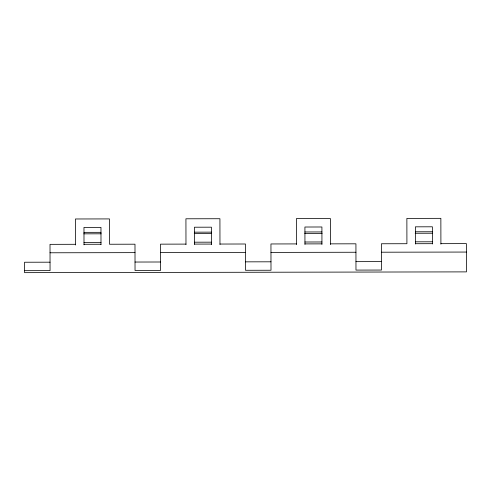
<?xml version="1.0" encoding="UTF-8"?>
<svg xmlns="http://www.w3.org/2000/svg" width="491" height="491" viewBox="0 0 491 491"><rect width="100%" height="100%" fill="white"/><g stroke="black" fill="none" stroke-linecap="round" stroke-linejoin="round"><path stroke-width="0.74" d="M83.979 232.36L100.98 232.335M194.454 232.169L211.449 232.139M304.923 231.979L321.918 231.948M415.392 231.783L432.387 231.752M83.795 233.839L101.171 233.808M194.264 233.642L211.639 233.612M304.739 233.452L322.108 233.421M415.208 233.262L432.583 233.231M83.998 242.394L100.993 242.364M194.473 242.198L211.468 242.173M304.942 242.008L321.936 241.977M415.411 241.817L432.405 241.787M75.504 244.297L50.014 244.346L50.057 270.627L24.562 270.676M84.004 244.285L100.999 244.254M185.979 244.107L160.483 244.15L160.526 270.437L135.037 270.48L134.988 244.199L109.499 244.242L109.45 218.918L75.461 218.98L75.504 245.021M194.473 244.095L211.468 244.064M219.968 244.045L245.457 244.002L245.506 270.289L271.001 270.246L270.952 243.959L296.447 243.917M304.942 243.898L321.936 243.867M330.437 243.855L355.932 243.812L355.975 270.093L381.47 270.05L381.421 243.763L406.916 243.72L406.873 218.403L440.863 218.342L440.906 244.15M415.417 243.708L432.411 243.677M440.906 243.665L466.401 243.616L466.45 271.885L24.568 272.658L24.55 262.237L50.045 262.188M50.027 252.785L135.007 252.638M160.496 252.589L245.475 252.442M270.971 252.399L355.944 252.251M381.439 252.208L466.413 252.055M135.019 262.041L160.514 261.998M245.494 261.85L270.983 261.807M355.963 261.654L381.452 261.611M432.411 243.984L432.381 226.799L415.386 226.83L415.417 244.015M330.437 244.579L330.394 218.538L296.404 218.593L296.447 244.635M321.943 244.426L321.912 226.989L304.917 227.02L304.948 244.45M219.968 244.536L219.925 218.728L185.929 218.79L185.979 244.598M211.468 244.616L211.437 227.186L194.442 227.21L194.473 244.401M100.999 244.567L100.968 227.376L83.973 227.407L84.004 244.837"/></g></svg>
